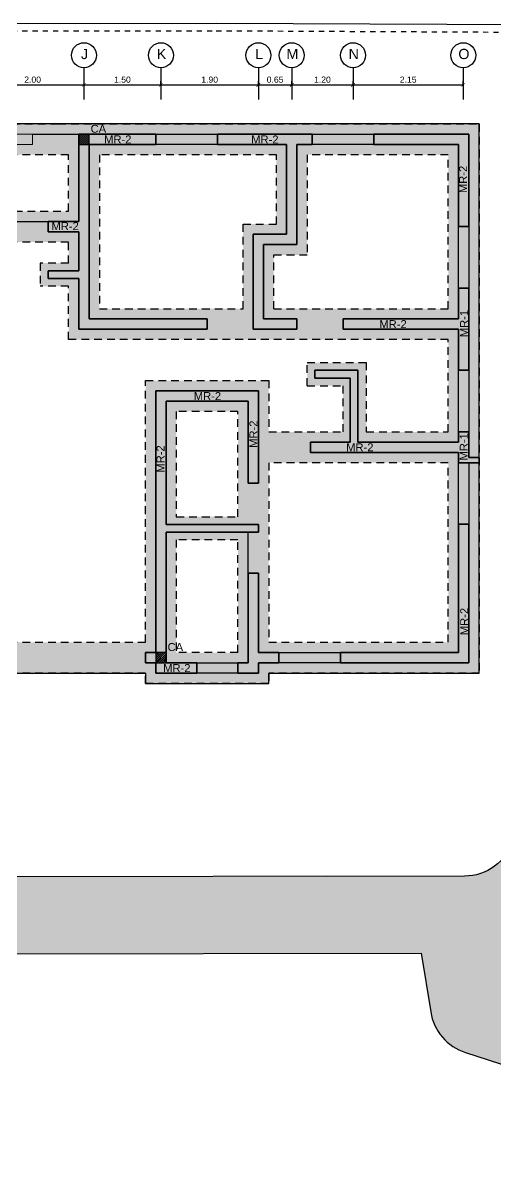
# Model space of a CAD drawing. Header units: feet. Extents: x 317 to 512, y -141 to 162.
# Drawn here: x 421.7 to 430.9, y 126.9 to 149.31 of the extents above; entities that cross this region are included whole.
import ezdxf
from ezdxf.enums import TextEntityAlignment as Align

# ---------------------------------------------------------------- set-up
doc = ezdxf.new("R2010")
doc.units = ezdxf.units.FT
doc.header["$MEASUREMENT"] = 0
doc.linetypes.add('DASHDOT', pattern=[1, 0.5, -0.25, 0, -0.25])
doc.linetypes.add('HIDDEN', pattern=[0.375, 0.25, -0.125])
for name, color, linetype in [('00-ZAP_B6', 160, 'Continuous'), ('00-ZAP_B8', 22, 'Continuous'), ('CIMIENTO', 3, 'HIDDEN'), ('columna', 9, 'Continuous'), ('DIM', 10, 'Continuous'), ('MUROS', 7, 'Continuous'), ('PERT-VENT', 8, 'Continuous'), ('PISO', 8, 'Continuous'), ('SOLAR', 7, 'DASHDOT'), ('TEXTOS', 3, 'Continuous'), ('TEXXT', 2, 'Continuous'), ('VENTANA', 8, 'Continuous')]:
    doc.layers.add(name, color=color, linetype=linetype)
for name, color, linetype, lineweight in [('A-GENM', 8, 'Continuous', 9), ('arq-pisos', 251, 'Continuous', 5), ('MB', 8, 'Continuous', 20)]:
    doc.layers.add(name, color=color, linetype=linetype, lineweight=lineweight)
doc.styles.add('DAMIAN', font='arial.ttf', dxfattribs={"height": 0.12})
doc.styles.get("Standard").update_dxf_attribs({"font": 'arial.ttf'})
doc.dimstyles.new('KEILY', dxfattribs={"dimtxt": 0.12, "dimasz": 0.07, "dimexe": 0.07, "dimexo": 0.25, "dimgap": 0.04, "dimtad": 1, "dimzin": 1, "dimdsep": 46, "dimtxsty": 'Standard', "dimblk": 'ARCHTICK', "dimcen": 2.5, "dimclrd": 256, "dimclre": 256, "dimclrt": 7, "dimazin": 0, "dimtfac": 1, "dimtix": 1, "dimtmove": 2, "dimatfit": 1, "dimfxl": 0.35, "dimfxlon": 1, "dimtolj": 1, "dimtzin": 1, "dimarcsym": 0})

# ---------------------------------------------------------------- blocks, each defined once
blk = doc.blocks.new('A$C012446DC')
at = {"layer": 'PISO'}
h = blk.add_hatch(dxfattribs=at)
h.set_pattern_fill('ANSI31', color=256, scale=0.008571428573519295, angle=180)
h.set_pattern_definition([(225, (206536.0643219097, 1154820.960067714), (0.01924340597841342, -0.01924340597841342), [])])
h.paths.add_polyline_path([(6.844697054475546e-06, 8.124141004373087e-07), (0.2000068446968726, 8.124141004373087e-07), (0.2000068446968726, 0.2000008124142596), (6.844697054475546e-06, 0.2000008124142596)])
at = {"layer": 'columna'}
blk.add_lwpolyline([(0.2000068446968726, 0.2000008124143733), (6.844697054475546e-06, 0.2000008124143733), (6.844697054475546e-06, 8.124143278109841e-07), (0.2000068446968726, 8.124143278109841e-07)], close=True, dxfattribs=at)
blk = doc.blocks.new('_ArchTick')
at = {"color": 0, "linetype": 'ByBlock', "const_width": 0.15}
blk.add_lwpolyline([(-0.5, -0.5), (0.5, 0.5)], dxfattribs=at)
blk = doc.blocks.new('*D336')
at = {"layer": 'DEFPOINTS', "color": 0, "transparency": 16777216}
for p in [(422.89093927187, 148.1282050032407), (420.8909392718705, 148.101888969836), (422.89093927187, 148.101888969836)]:
    blk.add_point(p, dxfattribs=at)
at = {"layer": 'DIM', "lineweight": -2, "transparency": 16777216}
for p, q in [((420.8909392718705, 148.101888969836), (420.8909392718705, 148.1718889698359)), ((420.8909392718705, 148.101888969836), (422.89093927187, 148.101888969836)), ((422.89093927187, 148.101888969836), (422.89093927187, 148.031888969836))]:
    blk.add_line(p, q, dxfattribs=at)
at = {"layer": 'DIM', "lineweight": -2, "transparency": 16777216, "xscale": 0.07, "yscale": 0.07, "zscale": 0.07, "rotation": 180}
blk.add_blockref('_ArchTick', (420.8909392718705, 148.101888969836), dxfattribs=at)
at = {"layer": 'DIM', "lineweight": -2, "transparency": 16777216, "xscale": 0.07, "yscale": 0.07, "zscale": 0.07}
blk.add_blockref('_ArchTick', (422.89093927187, 148.101888969836), dxfattribs=at)
at = {"layer": 'DIM', "color": 7, "transparency": 16777216, "insert": (421.8909392718703, 148.2031577283626), "char_height": 0.12, "attachment_point": 5}
blk.add_mtext('\\A1;2.00', dxfattribs=at)
blk = doc.blocks.new('*D337')
at = {"layer": 'DEFPOINTS', "color": 0, "transparency": 16777216}
for p in [(422.89093927187, 148.1282050032407), (424.3909392718706, 148.101888969836), (424.3909392718706, 148.101888969836)]:
    blk.add_point(p, dxfattribs=at)
at = {"layer": 'DIM', "lineweight": -2, "transparency": 16777216}
for p, q in [((424.3909392718706, 148.101888969836), (424.3909392718706, 148.1718889698359)), ((422.89093927187, 148.101888969836), (422.89093927187, 148.031888969836)), ((422.89093927187, 148.101888969836), (424.3909392718706, 148.101888969836))]:
    blk.add_line(p, q, dxfattribs=at)
at = {"layer": 'DIM', "lineweight": -2, "transparency": 16777216, "xscale": 0.07, "yscale": 0.07, "zscale": 0.07, "rotation": 180}
blk.add_blockref('_ArchTick', (422.89093927187, 148.101888969836), dxfattribs=at)
at = {"layer": 'DIM', "lineweight": -2, "transparency": 16777216, "xscale": 0.07, "yscale": 0.07, "zscale": 0.07}
blk.add_blockref('_ArchTick', (424.3909392718706, 148.101888969836), dxfattribs=at)
at = {"layer": 'DIM', "color": 7, "transparency": 16777216, "insert": (423.6409392718703, 148.2031577283626), "char_height": 0.12, "attachment_point": 5}
blk.add_mtext('\\A1;1.50', dxfattribs=at)
blk = doc.blocks.new('*D338')
at = {"layer": 'DEFPOINTS', "color": 0, "transparency": 16777216}
for p in [(424.3909392718706, 148.101888969836), (426.2909392718705, 148.101888969836), (426.2909392718705, 148.101888969836)]:
    blk.add_point(p, dxfattribs=at)
at = {"layer": 'DIM', "lineweight": -2, "transparency": 16777216}
for p, q in [((424.3909392718706, 148.101888969836), (424.3909392718706, 148.1718889698359)), ((426.2909392718705, 148.101888969836), (426.2909392718705, 148.1718889698359)), ((424.3909392718706, 148.101888969836), (426.2909392718705, 148.101888969836))]:
    blk.add_line(p, q, dxfattribs=at)
at = {"layer": 'DIM', "lineweight": -2, "transparency": 16777216, "xscale": 0.07, "yscale": 0.07, "zscale": 0.07, "rotation": 180}
blk.add_blockref('_ArchTick', (424.3909392718706, 148.101888969836), dxfattribs=at)
at = {"layer": 'DIM', "lineweight": -2, "transparency": 16777216, "xscale": 0.07, "yscale": 0.07, "zscale": 0.07}
blk.add_blockref('_ArchTick', (426.2909392718705, 148.101888969836), dxfattribs=at)
at = {"layer": 'DIM', "color": 7, "transparency": 16777216, "insert": (425.3409392718705, 148.2031577283626), "char_height": 0.12, "attachment_point": 5}
blk.add_mtext('\\A1;1.90', dxfattribs=at)
blk = doc.blocks.new('*D339')
at = {"layer": 'DEFPOINTS', "color": 0, "transparency": 16777216}
for p in [(426.2909392718705, 148.101888969836), (426.9409392718705, 148.101888969836), (426.9409392718705, 148.101888969836)]:
    blk.add_point(p, dxfattribs=at)
at = {"layer": 'DIM', "lineweight": -2, "transparency": 16777216}
for p, q in [((426.2909392718705, 148.101888969836), (426.2909392718705, 148.1718889698359)), ((426.9409392718705, 148.101888969836), (426.9409392718705, 148.1718889698359)), ((426.2909392718705, 148.101888969836), (426.9409392718705, 148.101888969836))]:
    blk.add_line(p, q, dxfattribs=at)
at = {"layer": 'DIM', "lineweight": -2, "transparency": 16777216, "xscale": 0.07, "yscale": 0.07, "zscale": 0.07, "rotation": 180}
blk.add_blockref('_ArchTick', (426.2909392718705, 148.101888969836), dxfattribs=at)
at = {"layer": 'DIM', "lineweight": -2, "transparency": 16777216, "xscale": 0.07, "yscale": 0.07, "zscale": 0.07}
blk.add_blockref('_ArchTick', (426.9409392718705, 148.101888969836), dxfattribs=at)
at = {"layer": 'DIM', "color": 7, "transparency": 16777216, "insert": (426.6159392718705, 148.2031577283626), "char_height": 0.12, "attachment_point": 5}
blk.add_mtext('\\A1;0.65', dxfattribs=at)
blk = doc.blocks.new('*D340')
at = {"layer": 'DEFPOINTS', "color": 0, "transparency": 16777216}
for p in [(426.9409392718704, 148.101888969836), (428.1359392718705, 148.101888969836), (428.1359392718705, 148.101888969836)]:
    blk.add_point(p, dxfattribs=at)
at = {"layer": 'DIM', "lineweight": -2, "transparency": 16777216}
for p, q in [((426.9409392718704, 148.101888969836), (426.9409392718704, 148.1718889698359)), ((428.1359392718705, 148.101888969836), (428.1359392718705, 148.1718889698359)), ((426.9409392718704, 148.101888969836), (428.1359392718705, 148.101888969836))]:
    blk.add_line(p, q, dxfattribs=at)
at = {"layer": 'DIM', "lineweight": -2, "transparency": 16777216, "xscale": 0.07, "yscale": 0.07, "zscale": 0.07, "rotation": 180}
blk.add_blockref('_ArchTick', (426.9409392718704, 148.101888969836), dxfattribs=at)
at = {"layer": 'DIM', "lineweight": -2, "transparency": 16777216, "xscale": 0.07, "yscale": 0.07, "zscale": 0.07}
blk.add_blockref('_ArchTick', (428.1359392718705, 148.101888969836), dxfattribs=at)
at = {"layer": 'DIM', "color": 7, "transparency": 16777216, "insert": (427.5384392718705, 148.2031577283626), "char_height": 0.12, "attachment_point": 5}
blk.add_mtext('\\A1;1.20', dxfattribs=at)
blk = doc.blocks.new('*D341')
at = {"layer": 'DEFPOINTS', "color": 0, "transparency": 16777216}
for p in [(428.1359392718706, 148.101888969836), (430.2822005320916, 148.101888969836), (430.2822005320916, 148.101888969836)]:
    blk.add_point(p, dxfattribs=at)
at = {"layer": 'DIM', "lineweight": -2, "transparency": 16777216}
for p, q in [((428.1359392718706, 148.101888969836), (428.1359392718706, 148.1718889698359)), ((430.2822005320916, 148.101888969836), (430.2822005320916, 148.1718889698359)), ((428.1359392718706, 148.101888969836), (430.2822005320916, 148.101888969836))]:
    blk.add_line(p, q, dxfattribs=at)
at = {"layer": 'DIM', "lineweight": -2, "transparency": 16777216, "xscale": 0.07, "yscale": 0.07, "zscale": 0.07, "rotation": 180}
blk.add_blockref('_ArchTick', (428.1359392718706, 148.101888969836), dxfattribs=at)
at = {"layer": 'DIM', "lineweight": -2, "transparency": 16777216, "xscale": 0.07, "yscale": 0.07, "zscale": 0.07}
blk.add_blockref('_ArchTick', (430.2822005320916, 148.101888969836), dxfattribs=at)
at = {"layer": 'DIM', "color": 7, "transparency": 16777216, "insert": (429.2090699019811, 148.2031577283626), "char_height": 0.12, "attachment_point": 5}
blk.add_mtext('\\A1;2.15', dxfattribs=at)

msp = doc.modelspace()

# ---------------------------------------------------------------- hatches: boundary and pattern name
at = {"layer": 'arq-pisos'}
h = msp.add_hatch(dxfattribs=at)
h.set_pattern_fill('AR-HBONE', color=256, scale=0.06, angle=90)
h.set_pattern_definition([(135, (190.1129225701869, 445.85431629648), (-0.3394112549695428, 4.742829794065559e-17), [0.72, -0.24]), (225, (189.9432169426868, 446.02402192398), (-0.3394112549695428, 4.742829794065559e-17), [0.72, -0.24])])
edge = h.paths.add_edge_path()
edge.add_line((436.8904165264154, 145.5156612639754), (437.1523538818255, 146.3242951913282))
edge.add_line((437.1523538818255, 146.3242951913282), (435.6094003774849, 146.8239343050905))
edge.add_line((435.6094003774849, 146.8239343050905), (431.2543585318193, 133.3749730603992))
edge.add_arc((430.3029949963856, 133.6830435449423), 0.9999999999997952, 270.0736793270353, 342.05701266037926, ccw=False)
edge.add_line((430.3042809428786, 132.683044371772), (420.4986871680273, 132.6704348924184))
edge.add_line((420.4986871680273, 132.6704348924184), (420.4986871680281, 135.8398533748971))
edge.add_line((420.4986871680281, 135.8398533748971), (418.4946140484765, 135.8372762419663))
edge.add_line((418.4946140484765, 135.8372762419663), (418.4986916043322, 132.6664192070187))
edge.add_line((418.4986916043322, 132.6664192070187), (413.7854527848465, 132.6603582290761))
edge.add_line((413.7854527848465, 132.6603582290761), (404.2243152600786, 138.8382624576166))
edge.add_line((404.2243152600786, 138.8382624576166), (403.9929504271445, 136.8516899535072))
edge.add_line((403.9929504271445, 136.8516899535072), (412.5546749199366, 131.3195538650345))
edge.add_arc((413.0973864908951, 132.1594729984915), 0.9999999999996498, 237.1315812994208, 270.0736793270483)
edge.add_line((413.0986724373884, 131.1594738253214), (413.7873835612291, 131.1589156757166))
edge.add_line((413.7873835612291, 131.1589156757166), (420.9640332392656, 131.1681444708332))
edge.add_line((420.9640332392656, 131.1681444708332), (420.9640313826227, 131.1695882644372))
edge.add_line((420.9640313826227, 131.1695882644372), (429.4601207859621, 131.1805137898443))
edge.add_line((429.4601207859621, 131.1805137898443), (429.6472589590039, 130.0365929028455))
edge.add_arc((430.6341402617469, 130.1980403998741), 1.000000000000312, 189.2909241103326, 252.057012660364)
edge.add_line((430.3260697772034, 129.2466768644399), (449.3641231089705, 123.0817755452031))
edge.add_line((449.3641231089705, 123.0817755452031), (449.6721935935118, 124.0331390806307))
edge.add_line((449.6721935935118, 124.0331390806307), (431.2106417644034, 130.0113577169145))
edge.add_line((431.2106417644034, 130.0113577169145), (436.2938047593664, 145.7088560515759))
edge.add_line((436.2938047593664, 145.7088560515759), (436.8904165264154, 145.5156612639754))
h.paths.add_polyline_path([(439.9070147455336, 145.4322810711447), (439.6450773901235, 144.6236471437919), (440.8628993502945, 144.2292921076951), (442.3930532896269, 148.9894122571582), (442.0252559796824, 149.1085123606078), (441.5388316032183, 149.110568415397), (440.3059017736538, 145.3031134969692)])

# ---------------------------------------------------------------- linework, layer by layer
msp.add_lwpolyline([(408.3909392718704, 147.3398533749383), (408.3909392718692, 136.6398533749382), (412.4909392718699, 136.6398533749382), (412.4909392718699, 136.4398533749382), (414.8909392718699, 136.4398533749388), (414.8909392718699, 136.6398533749381), (417.7909392718703, 136.6398533749381), (417.7909392718705, 135.6398533749586), (418.340939271699, 135.6398533749278), (418.340939271699, 135.4398533748968), (418.940939271699, 135.4398533748968), (418.940939271699, 135.6398533749278), (420.0409392720436, 135.6398533749278), (420.0409392720436, 135.4398533748968), (420.6409392720436, 135.4398533748968), (420.6409392720436, 135.6398533749278), (421.1909392718721, 135.6398533749586), (421.1909392718723, 136.6398533749396), (424.0909392718727, 136.6398533749381), (424.0909392718727, 136.4398533749388), (426.4909392718727, 136.4398533749382), (426.4909392718727, 136.6398533749382), (430.5909392718734, 136.6398533749382), (430.5909392718722, 147.3398533749383)], close=True)
at = {"layer": '00-ZAP_B6', "const_width": 0.45}
for points in [[(422.5909392718722, 144.4040835063791), (422.0409392718723, 144.404083506379)], [(427.2409392718723, 142.4648533749383), (428.3909392718726, 142.4648533749383)], [(428.1659392718726, 142.2398533749382), (428.1659392718726, 141.339417359617)], [(424.6909392718725, 139.4606523520342), (425.8909392718726, 139.4606523520341)]]:
    msp.add_lwpolyline(points, dxfattribs=at)
at = {"layer": '00-ZAP_B8', "const_width": 0.6}
for points in [[(430.2909392718725, 147.3398533749383), (430.2909392718726, 136.6398533749382)], [(408.9909392718701, 147.0398533749383), (429.9909392718725, 147.0398533749383)], [(422.8909392718721, 146.7398533749382), (422.8909392718722, 143.7398533749382)], [(426.9409392718724, 146.7398533749382), (426.9409392718724, 145.3898533749381)], [(416.3909392718704, 145.3398533749383), (422.5909392718722, 145.3398533749383)], [(425.9909392718724, 145.089853374938), (427.2409392718725, 145.089853374938)], [(426.2909392718724, 144.7898533749381), (426.2909392718724, 143.7398533749381)], [(422.5909392718723, 143.4398533749379), (429.9909392718724, 143.4398533749385)], [(424.3909392718725, 142.3398533749381), (424.3909392718727, 136.4398533749388)], [(426.1909392718725, 142.3398533749383), (426.1909392718727, 136.4398533749382)], [(424.6909392718725, 142.0398533749382), (425.8909392718724, 142.0398533749382)], [(426.4909392718724, 141.0394173596172), (429.9909392718726, 141.0394173596169)], [(421.1909392718725, 136.9398533749372), (424.0909392718727, 136.939853374938)], [(426.4909392718727, 136.9398533749379), (429.9909392718726, 136.9398533749384)], [(424.6909392718725, 136.7398533749386), (425.8909392718725, 136.7398533749375)]]:
    msp.add_lwpolyline(points, dxfattribs=at)
at = {"layer": 'A-GENM'}
for p, q in [((420.4986871680273, 132.6704348924184), (429.4630323125277, 132.6819625701514)), ((427.6239445694767, 132.6795975997622), (430.3042809428786, 132.683044371772)), ((413.0986724373884, 131.1594738253214), (429.4601207859621, 131.1805137898443)), ((430.3260697772035, 129.2466768644399), (449.3641231089687, 123.0817755451967))]:
    msp.add_line(p, q, dxfattribs=at)
for centre, start, end in [((430.3029949963853, 133.6830435449424), 270.0736793270418, 342.0570126603744), ((430.6341402617467, 130.1980403998739), 189.2909241103262, 252.057012660375)]:
    msp.add_arc(centre, 1, start, end, dxfattribs=at)
at = {"layer": 'CIMIENTO', "ltscale": 0.6, "extrusion": (2.367830459082805e-12, 8.947716500357897e-16, -1)}
for p, q in [((418.9908540856921, 147.3398533749383), (422.3908540856916, 147.3398533749383)), ((422.3908540856916, 147.3398533749383), (430.5909392718722, 147.3398533749383)), ((430.5909392718722, 147.3398533749383), (430.5909392718734, 136.6398533749382)), ((422.5909392718721, 146.739853374938), (419.7909392718723, 146.7398533749382)), ((422.5909392718722, 145.6398533749383), (422.5909392718721, 146.739853374938)), ((426.6409392718724, 146.7398533749382), (423.1909392718721, 146.7398533749382)), ((423.1909392718721, 146.7398533749382), (423.1909392718722, 143.7398533749382)), ((426.6409392718724, 145.3898533749381), (426.6409392718724, 146.7398533749382)), ((429.9909392718725, 146.7398533749383), (427.2409392718725, 146.7398533749379)), ((427.2409392718725, 146.7398533749379), (427.2409392718725, 144.7898533749381)), ((429.9909392718725, 143.7398533749383), (429.9909392718725, 146.7398533749383)), ((419.7909392718723, 145.6398533749381), (422.5909392718722, 145.6398533749383)), ((425.9909392718724, 145.389853374938), (426.6409392718724, 145.3898533749381)), ((425.9909392718725, 143.7398533749381), (425.9909392718724, 145.389853374938)), ((422.590939271872, 145.039853374938), (419.7909392718723, 145.0398533749384)), ((422.5909392718721, 144.629083506379), (422.590939271872, 145.039853374938)), ((426.5909392718725, 144.7898533749381), (427.2409392718725, 144.7898533749381)), ((426.5909392718724, 143.7398533749381), (426.5909392718725, 144.7898533749381)), ((422.5909392718721, 144.629083506379), (422.0409392718719, 144.629083506379)), ((422.5909392718722, 144.1790835063791), (422.0409392718723, 144.179083506379)), ((422.5909392718722, 143.1398533749379), (422.5909392718722, 144.1790835063791)), ((423.1909392718722, 143.7398533749382), (425.9909392718725, 143.7398533749381)), ((426.5909392718724, 143.7398533749381), (429.9909392718725, 143.7398533749383)), ((429.9909392718723, 143.1398533749385), (422.5909392718722, 143.1398533749379)), ((429.9909392718726, 141.3394173596171), (429.9909392718723, 143.1398533749385)), ((427.2409392718723, 142.6898533749383), (428.3909392718726, 142.6898533749383)), ((428.3909392718726, 142.6898533749383), (428.3909392718725, 141.339417359617)), ((424.0909392718727, 137.239853374938), (424.0909392718725, 142.3398533749381)), ((424.0909392718725, 142.3398533749381), (426.4909392718725, 142.3398533749383)), ((426.4909392718725, 142.3398533749383), (426.4909392718725, 141.339417359617)), ((427.2409392718727, 142.2398533749384), (427.9409392718725, 142.2398533749382)), ((427.9409392718725, 141.339417359617), (427.9409392718725, 142.2398533749382)), ((424.6909392718725, 141.7398533749382), (424.6909392718725, 139.6856523520342)), ((425.8909392718724, 141.7398533749382), (424.6909392718725, 141.7398533749382)), ((425.8909392718726, 139.6856523520341), (425.8909392718724, 141.7398533749382)), ((426.4909392718725, 141.339417359617), (427.9409392718725, 141.339417359617)), ((428.3909392718725, 141.339417359617), (429.9909392718726, 141.3394173596171)), ((426.4909392718722, 140.7394173596172), (426.4909392718727, 137.239853374938)), ((429.9909392718724, 140.7394173596169), (426.4909392718722, 140.7394173596172)), ((429.9909392718726, 137.2398533749384), (429.9909392718724, 140.7394173596169)), ((424.6909392718725, 139.6856523520342), (425.8909392718726, 139.6856523520341)), ((424.6909392718726, 139.2356523520341), (424.6909392718725, 137.0398533749386)), ((425.8909392718725, 139.235652352034), (424.6909392718726, 139.2356523520341)), ((425.8909392718725, 137.0398533749375), (425.8909392718725, 139.235652352034)), ((421.1909392718725, 137.2398533749372), (424.0909392718727, 137.239853374938)), ((426.4909392718727, 137.239853374938), (429.9909392718726, 137.2398533749384)), ((425.8909392718725, 137.0398533749375), (424.6909392718725, 137.0398533749386)), ((424.0909392718727, 136.6398533749381), (421.1909392718723, 136.6398533749396)), ((424.0909392718727, 136.4398533749388), (424.0909392718727, 136.6398533749381)), ((426.4909392718727, 136.6398533749382), (426.4909392718727, 136.4398533749382)), ((430.5909392718734, 136.6398533749382), (426.4909392718727, 136.6398533749382)), ((426.4909392718727, 136.4398533749382), (424.0909392718727, 136.4398533749388))]:
    msp.add_line(p, q, dxfattribs=at)
at = {"layer": 'CIMIENTO', "ltscale": 0.6}
for p, q in [((422.0409392718719, 144.629083506379), (422.0409392718723, 144.179083506379)), ((427.2409392718727, 142.2398533749384), (427.2409392718723, 142.6898533749383))]:
    msp.add_line(p, q, dxfattribs=at)
at = {"layer": 'DIM'}
msp.add_lwpolyline([(437.1523538818255, 146.3242951913282), (435.6094003774849, 146.8239343050905), (431.2543585318193, 133.3749730603992, -0.3248392986090066), (430.3042809428786, 132.683044371772), (420.4986871680273, 132.6704348924184), (420.4986871680281, 135.8398533748971), (418.4946140484765, 135.8372762419663), (418.4986916043322, 132.6664192070187), (413.7854527848465, 132.6603582290761), (404.2243152600786, 138.8382624576166), (403.9929504271445, 136.8516899535072), (412.5546749199367, 131.3195538650345, 0.1447351525639104), (413.0986724373884, 131.1594738253214), (413.7873835612291, 131.1589156757166), (413.7921415632537, 127.4589187349859), (420.9687912412902, 127.4681475301026), (420.9640313826227, 131.1695882644372), (429.4601207859621, 131.1805137898443), (429.6472589590039, 130.0365929028455, 0.2809276722730288), (430.3260697772035, 129.2466768644399), (449.3641231089705, 123.0817755452031), (449.6721935935118, 124.0331390806307)], format="xyb", dxfattribs=at)
at = {"layer": 'MB', "extrusion": (-2.366591124771848e-12, 8.947716500358402e-16, -1)}
for p, q in [((419.5909392718712, 147.139853374938), (421.890939271871, 147.1398533749381)), ((421.8909392718709, 146.9398533749381), (419.5909392718712, 146.9398533749382))]:
    msp.add_line(p, q, dxfattribs=at)
at = {"layer": 'MB'}
msp.add_line((421.8909392718709, 146.9398533749381), (421.8909392718708, 147.1398533749381), dxfattribs=at)
at = {"layer": 'MUROS', "lineweight": 35, "extrusion": (-2.366591124771848e-12, 8.947716500358402e-16, -1)}
for p, q in [((422.7909392718709, 147.1398533749382), (424.290939271871, 147.1398533749384)), ((422.790939271871, 145.4398533749387), (422.7909392718709, 147.1398533749382)), ((424.290939271871, 147.1398533749384), (424.290939271871, 146.9398533749384)), ((425.4941436646803, 147.1398533749383), (427.3409392718712, 147.1398533749385)), ((425.4941436646803, 146.9398533749384), (425.4941436646803, 147.1398533749383)), ((427.3409392718712, 147.1398533749385), (427.3409392718712, 146.9398533749385)), ((428.5409392718713, 147.1398533749385), (430.390939271871, 147.1398533749386)), ((428.5409392718712, 146.9398533749383), (428.5409392718713, 147.1398533749385)), ((430.390939271871, 147.1398533749386), (430.3909392718713, 145.3398533749386)), ((424.290939271871, 146.9398533749384), (422.990939271871, 146.9398533749384)), ((422.990939271871, 146.9398533749384), (422.9909392718711, 143.5398533749383)), ((426.8409392718712, 146.9398533749385), (425.4941436646803, 146.9398533749384)), ((426.8409392718712, 145.1898533749384), (426.8409392718712, 146.9398533749385)), ((427.3409392718712, 146.9398533749385), (427.0409392718712, 146.9398533749386)), ((427.0409392718712, 146.9398533749386), (427.0409392718713, 144.9898533749383)), ((430.1909392718713, 146.9398533749387), (428.5409392718712, 146.9398533749383)), ((430.1909392718713, 145.3398533749386), (430.1909392718713, 146.9398533749387)), ((422.1909392718711, 145.2398533749383), (422.1909392718711, 145.4398533749386)), ((422.190939271871, 145.4398533749386), (422.790939271871, 145.4398533749387)), ((422.790939271871, 145.2398533749384), (422.190939271871, 145.2398533749383)), ((422.7909392718709, 144.4790835063791), (422.7909392718709, 145.2398533749383)), ((430.1909392718713, 145.3398533749386), (430.3909392718713, 145.3398533749386)), ((426.1909392718715, 143.3398533749383), (426.1909392718713, 145.1898533749383)), ((426.1909392718713, 145.1898533749383), (426.8409392718712, 145.1898533749384)), ((426.3909392718713, 143.5398533749384), (426.3909392718713, 144.9898533749383)), ((426.3909392718713, 144.9898533749383), (427.0409392718713, 144.9898533749383)), ((422.7909392718709, 144.4790835063791), (422.1909392718709, 144.4790835063791)), ((422.7909392718709, 144.3290835063792), (422.190939271871, 144.329083506379)), ((422.790939271871, 143.3398533749381), (422.790939271871, 144.3290835063792)), ((430.1909392718714, 144.1398533749385), (430.3909392718712, 144.1398533749386)), ((430.1909392718712, 143.5398533749387), (430.1909392718712, 144.1398533749385)), ((430.3909392718712, 144.1398533749386), (430.1909392718714, 144.1398533749385)), ((430.1909392718712, 144.1398533749385), (430.3909392718712, 144.1398533749386)), ((430.3909392718712, 144.1398533749386), (430.3909392718713, 142.5398533749386)), ((422.9909392718711, 143.5398533749383), (425.2909392718714, 143.5398533749383)), ((425.2909392718714, 143.5398533749383), (425.2909392718714, 143.3398533749385)), ((427.0409392718714, 143.5398533749384), (426.3909392718713, 143.5398533749384)), ((427.0409392718714, 143.5398533749384), (427.0409392718713, 143.3398533749385)), ((427.9409392718714, 143.5398533749385), (430.1909392718712, 143.5398533749387)), ((427.9409392718713, 143.3398533749385), (427.9409392718714, 143.5398533749385)), ((425.2909392718714, 143.3398533749385), (422.790939271871, 143.3398533749381)), ((427.0409392718713, 143.3398533749385), (426.1909392718715, 143.3398533749383)), ((430.1909392718711, 143.3398533749385), (427.9409392718713, 143.3398533749385)), ((430.1909392718713, 142.5398533749386), (430.1909392718711, 143.3398533749385)), ((427.3909392718715, 142.5398533749383), (428.2309392718714, 142.5398533749383)), ((428.2309392718714, 142.5398533749383), (428.2309392718714, 141.1394173596173)), ((430.3909392718712, 142.5398533749386), (430.1909392718713, 142.5398533749386)), ((430.3909392718713, 142.5398533749386), (430.1909392718713, 142.5398533749386)), ((427.3909392718715, 142.3898533749384), (428.0809392718713, 142.3898533749382)), ((428.0809392718713, 141.1394173596173), (428.0809392718713, 142.3898533749382)), ((424.2909392718717, 137.0398533749374), (424.2909392718715, 142.1398533749383)), ((424.2909392718715, 142.1398533749383), (426.2909392718715, 142.1398533749385)), ((426.2909392718715, 142.1398533749385), (426.2909392718716, 140.3386081343761)), ((424.4909392718714, 141.9398533749383), (424.4909392718716, 139.5356523520342)), ((426.0909392718714, 141.9398533749384), (424.4909392718714, 141.9398533749383)), ((426.0909392718716, 140.338608134376), (426.0909392718714, 141.9398533749384)), ((428.0809392718713, 141.1398533749386), (428.0809392718712, 141.4398533749386)), ((430.1909392718713, 141.3398533749385), (430.3909392718714, 141.3398533749386)), ((430.1917376003911, 141.1394173596175), (430.1917376003915, 141.3365318739441)), ((430.3909392718714, 140.8398533749382), (430.3909392718716, 141.3398533749385)), ((427.3074743714675, 140.9394173596173), (427.3074743714675, 141.1394173596172)), ((427.3074743714675, 141.1394173596172), (428.0809392718713, 141.1394173596173)), ((428.2309392718714, 141.1394173596173), (430.1917376003911, 141.1394173596175)), ((430.1909392718696, 140.9394173596172), (427.3074743714675, 140.9394173596173)), ((426.0909392718716, 140.338608134376), (426.2909392718716, 140.3386081343761)), ((424.4909392718716, 139.5356523520342), (426.2909392718716, 139.5356523520343)), ((424.4909392718716, 139.3856523520342), (424.4909392718717, 136.8398533749389)), ((426.2909392718716, 139.3856523520342), (424.4909392718716, 139.3856523520342)), ((426.2909392718716, 139.5356523520343), (426.2909392718716, 139.3856523520343)), ((430.1909392718717, 137.0398533749387), (430.1909392718715, 139.5398533749386)), ((430.3909392718714, 139.5398533749386), (430.3909392718715, 136.8398533749386)), ((426.0909392718717, 136.8398533749384), (426.0909392718715, 138.5856523520343)), ((426.0909392718715, 138.5856523520343), (426.2909392718716, 138.5856523520343)), ((426.2909392718716, 138.5856523520343), (426.2909392718718, 137.0398533749383)), ((424.0909386811982, 137.0398533749376), (424.2909392718717, 137.0398533749374)), ((426.2909392718718, 137.0398533749383), (426.6909392718717, 137.0398533749384)), ((426.6909392718717, 137.0398533749384), (426.6909392718717, 136.8398533749383)), ((426.6909392718717, 137.0398533749384), (426.6909392718718, 136.8398533749383)), ((427.8909392718715, 136.8398533749384), (427.8909392718716, 137.0398533749384)), ((427.8909392718716, 137.0398533749384), (430.1909392718717, 137.0398533749387)), ((424.0909386811984, 136.8398533749391), (424.2909392718719, 136.839853374939)), ((426.290939271872, 136.8398533749381), (426.6909392718717, 136.8398533749383)), ((430.3909392718715, 136.8398533749386), (427.8909392718715, 136.8398533749384))]:
    msp.add_line(p, q, dxfattribs=at)
at = {"layer": 'MUROS', "lineweight": 35}
for p, q in [((422.1909392718709, 144.4790835063791), (422.190939271871, 144.329083506379)), ((427.3909392718715, 142.3898533749384), (427.3909392718715, 142.5398533749383)), ((430.1909392718696, 140.7398533749386), (430.1909392718696, 140.9394173596172)), ((430.5909392715268, 140.7398533749381), (430.190939271526, 140.7398533749383)), ((430.5909392715271, 140.8398533749382), (430.3909392715271, 140.8398533749382)), ((430.3909392718714, 139.5398533749386), (430.1909392718715, 139.5398533749386)), ((424.0909386811982, 137.0398533749367), (424.0909386811984, 136.8398533749391)), ((425.0909392375002, 136.8398533749373), (425.0909392375003, 136.6398533749384)), ((425.8909392375001, 136.8398533749382), (425.8909392375002, 136.6398533749384))]:
    msp.add_line(p, q, dxfattribs=at)
at = {"layer": 'MUROS', "lineweight": 35, "extrusion": (2.367830459082805e-12, 8.947716500357897e-16, -1)}
for p, q in [((430.5909392715268, 140.7398533749378), (430.5909392715271, 140.8398533749382)), ((424.2909392718716, 136.6398533749389), (424.2909392718716, 136.8398533749389)), ((425.0909392375002, 136.8398533749382), (424.4909392718715, 136.8398533749388)), ((426.0909392718714, 136.8398533749382), (425.8909392375002, 136.8398533749383)), ((426.2909392718717, 136.8398533749379), (426.2909392718717, 136.6398533749382)), ((425.0909392375002, 136.6398533749383), (424.2909392718716, 136.6398533749389)), ((426.2909392718717, 136.6398533749382), (425.8909392375001, 136.6398533749384))]:
    msp.add_line(p, q, dxfattribs=at)
at = {"layer": 'PERT-VENT', "extrusion": (2.367830459082805e-12, 8.947716500357897e-16, -1)}
for p, q in [((424.2909392715276, 147.1398533749381), (425.4909392715275, 147.1398533749382)), ((427.3409392715278, 147.1398533749382), (428.5409392715277, 147.1398533749382)), ((425.4909392715274, 146.9398533749383), (424.2909392715276, 146.9398533749382)), ((428.5409392715276, 146.9398533749383), (427.3409392715279, 146.9398533749383)), ((426.6909392715281, 137.039853374938), (427.8909392715281, 137.0398533749381)), ((425.0909391950191, 136.839853381785), (425.8909391950191, 136.8398533817851)), ((427.8909392715279, 136.8398533749381), (426.6909392715281, 136.8398533749381)), ((425.890939195019, 136.6398533817851), (425.0909391950191, 136.6398533817851))]:
    msp.add_line(p, q, dxfattribs=at)
at = {"layer": 'PERT-VENT', "extrusion": (8.947716500352639e-16, -2.367830459082805e-12, -1)}
for p, q in [((430.190939271528, 144.1398533749385), (430.1909392715279, 145.3398533749382)), ((430.3909392715278, 145.3398533749383), (430.3909392715279, 144.1398533749384)), ((430.1909392715272, 141.3398533749385), (430.1909392715271, 142.5398533749382)), ((430.390939271527, 142.5398533749383), (430.3909392715271, 141.3398533749383)), ((430.1909392715261, 139.5398533749384), (430.190939271526, 140.7398533749382)), ((430.390939271526, 140.7398533749383), (430.390939271526, 139.5398533749383))]:
    msp.add_line(p, q, dxfattribs=at)
at = {"layer": 'PISO'}
for p, q in [((421.890939271871, 147.1398533749381), (422.7909392718709, 147.1398533749382)), ((421.290939271871, 145.4398533749382), (422.1909392718711, 145.4398533749386)), ((426.0909392718715, 138.5856523520343), (426.0909392718715, 139.3856523520342))]:
    msp.add_line(p, q, dxfattribs=at)
at = {"layer": 'SOLAR', "linetype": 'Continuous', "ltscale": 0.15}
msp.add_lwpolyline([(389.1448003668622, 129.3439547909002), (420.3049052338094, 125.7149140693949), (447.4241271810363, 122.5804766508848), (451.737221714097, 122.1099197996676), (451.6900277986464, 121.9641785732057), (447.4073816390987, 122.4314135193139), (420.2876828987964, 125.5659060455281), (388.9800072042045, 129.2121334470264), (391.1053302346335, 149.2883258975995), (398.8002723183424, 149.2892677124449), (412.4901849493303, 149.2909432757963), (425.4705451006573, 149.307635338214), (435.9599431393517, 149.2570476680418), (438.0697935572808, 149.273263216193), (450.8305589844535, 149.2265694185283), (460.5084893787504, 149.1967867160317), (460.4599645135808, 149.0469353359076)], dxfattribs=at)
at = {"layer": 'SOLAR', "ltscale": 0.03}
msp.add_lwpolyline([(451.7003307806357, 122.0384995537575), (447.4157544100678, 122.5059450850994), (420.2962940663029, 125.6404100574615), (389.1369043393567, 129.2693674620447), (391.2402907340698, 149.1383424148332), (398.8002906774443, 149.1392677135684), (412.4902905749042, 149.1409432876007), (425.4702798426569, 149.1576348730816), (435.9601578521202, 149.1070448881338), (438.0700955370404, 149.1232611069875), (450.8300101127734, 149.0765704227321), (460.4599645135808, 149.0469353359076), (451.7169241622444, 122.0472382002932)], dxfattribs=at)
at = {"layer": 'VENTANA'}
for p, q in [((422.89093927187, 148.4371728548934), (422.89093927187, 147.8192371515881)), ((424.3909392718706, 148.4371728548934), (424.3909392718706, 147.8192371515881)), ((426.2909392718705, 148.4371728548934), (426.2909392718705, 147.8192371515881)), ((426.9409392718704, 148.4371728548934), (426.9409392718704, 147.8192371515881)), ((428.1359392718706, 148.4371728548934), (428.1359392718706, 147.8192371515881)), ((430.2822005320917, 148.4371728548934), (430.2822005320917, 147.8192371515881))]:
    msp.add_line(p, q, dxfattribs=at)
for centre in [(422.89093927187, 148.680062394871), (424.3909392718706, 148.680062394871), (426.2909392718705, 148.680062394871), (426.9409392718704, 148.680062394871), (428.1359392718706, 148.680062394871), (430.2822005320917, 148.680062394871)]:
    msp.add_circle(centre, 0.2428895399775968, dxfattribs=at)

# ---------------------------------------------------------------- block references
for p in [(422.790932427175, 146.9398525625238), (424.2909324271747, 136.839852562523)]:
    msp.add_blockref('A$C012446DC', p)

# ---------------------------------------------------------------- texts
at = {"layer": 'TEXTOS', "linetype": 'Continuous', "ltscale": 0.8999999999999999}
for s, p in [('CA', (423.0209551945719, 147.1693768390209)), ('MR-2', (423.2844174342103, 146.9611180754838)), ('MR-2', (426.1505859451752, 146.9599446251806)), ('MR-2', (422.2582858191044, 145.2711023112943)), ('MR-2', (428.6476343438698, 143.3613468618089)), ('MR-2', (425.0309702124172, 141.9596934892463)), ('MR-2', (428.0004552588697, 140.9611645012037)), ('CA', (424.5209551945716, 137.0693768390201)), ('MR-2', (424.435558958974, 136.659438838497))]:
    msp.add_text(s, height=0.156, dxfattribs=at).set_placement(p)
for s, p in [('MR-2', (430.357544698019, 145.9936906567985)), ('MR-1', (430.3755279598413, 143.1866241747075)), ('MR-2', (426.27172187758, 141.0288935823414)), ('MR-1', (430.3695277762283, 140.7836562258138)), ('MR-2', (424.4608144929641, 140.5456685036048)), ('MR-2', (430.3795437949343, 137.3786292827892))]:
    msp.add_text(s, height=0.156, rotation=90, dxfattribs=at).set_placement(p)
at = {"layer": 'TEXXT', "style": 'DAMIAN'}
for s, p in [('J', (422.9035701838359, 148.6044307878327)), ('K', (424.4035701838365, 148.6044307878327)), ('L', (426.3035701838364, 148.6044307878327)), ('M', (426.9535701838363, 148.6044307878327)), ('N', (428.1485701838365, 148.6044307878327)), ('O', (430.2948314440576, 148.6044307878327))]:
    msp.add_text(s, height=0.19968, dxfattribs=at).set_placement(p, align=Align.CENTER)

# ---------------------------------------------------------------- dimensions: what is measured, and where the dimension line sits
at = {"layer": 'DIM'}
for base, p1, p2, picture, middle in [((422.89093927187, 148.101888969836), (420.8909392718705, 148.101888969836), (422.89093927187, 148.1282050032407), '*D336', (421.8909392718703, 148.2031577283626)), ((424.3909392718706, 148.101888969836), (422.89093927187, 148.1282050032407), (424.3909392718706, 148.101888969836), '*D337', (423.6409392718703, 148.2031577283626)), ((426.2909392718705, 148.101888969836), (424.3909392718706, 148.101888969836), (426.2909392718705, 148.101888969836), '*D338', (425.3409392718705, 148.2031577283626)), ((426.9409392718705, 148.101888969836), (426.2909392718705, 148.101888969836), (426.9409392718705, 148.101888969836), '*D339', (426.6159392718705, 148.2031577283626)), ((428.1359392718705, 148.101888969836), (426.9409392718704, 148.101888969836), (428.1359392718705, 148.101888969836), '*D340', (427.5384392718705, 148.2031577283626)), ((430.2822005320916, 148.101888969836), (428.1359392718706, 148.101888969836), (430.2822005320916, 148.101888969836), '*D341', (429.2090699019811, 148.2031577283626))]:
    dim = msp.add_linear_dim(base=base, p1=p1, p2=p2, dimstyle='KEILY', override={"dimfxl": 0.06}, dxfattribs=at)
    dim.commit()
    dim.dimension.update_dxf_attribs({"geometry": picture, "text_midpoint": middle})

doc.saveas('drawing.dxf')
